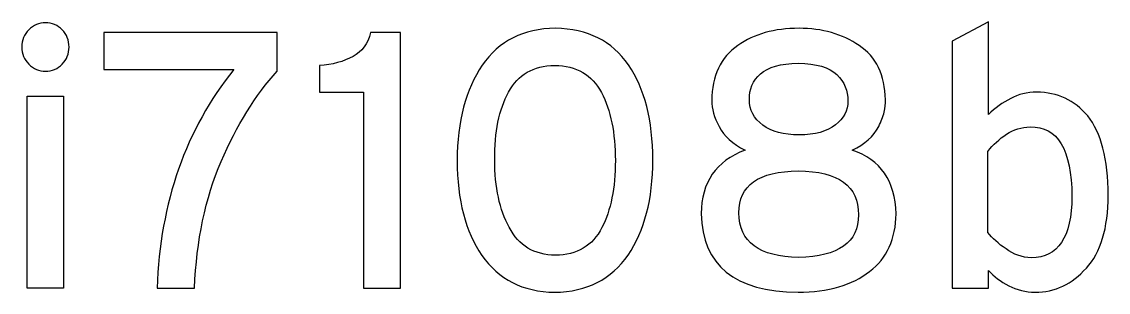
# Model space of a CAD drawing. Extents: x 0.9 to 53.1, y 0.9 to 35.1.
# Drawn here: x 52.626 to 53.1209, y 0.862 to 0.9854 of the extents above; entities that cross this region are included whole.
import ezdxf

# ---------------------------------------------------------------- set-up
doc = ezdxf.new("R2010")
doc.units = 0
doc.header["$MEASUREMENT"] = 0
doc.layers.add('2.0_____DWG', color=7, linetype='CONTINUOUS')

# ---------------------------------------------------------------- blocks, each defined once
blk = doc.blocks.new('block 100')
at = {"layer": '2.0_____DWG', "color": 7, "lineweight": 25}
blk.add_lwpolyline([(53.24606, -35.75002), (53.24606, -35.66247), (53.26264, -35.66247), (53.26264, -35.75002), (53.24606, -35.75002)], dxfattribs=at)
for points, knots in [([(53.26512, -35.64012), (53.26512, -35.64314), (53.26409, -35.64571), (53.26204, -35.64781), (53.25999, -35.65003), (53.25744, -35.65113), (53.25439, -35.65113), (53.25141, -35.65113), (53.24888, -35.65003), (53.24683, -35.64781), (53.24468, -35.64571), (53.24359, -35.64314), (53.24359, -35.64012), (53.24359, -35.63693), (53.24468, -35.63427), (53.24683, -35.63217), (53.24888, -35.63007), (53.25141, -35.62901), (53.25439, -35.62901), (53.25744, -35.62901), (53.25999, -35.63007), (53.26204, -35.63217), (53.26409, -35.63427), (53.26512, -35.63693), (53.26512, -35.64012)], [0, 0, 0, 0, 1, 1, 1, 2, 2, 2, 3, 3, 3, 4, 4, 4, 5, 5, 5, 6, 6, 6, 7, 7, 7, 8, 8, 8, 8]), ([(53.73847, -35.70771), (53.73837, -35.72268), (53.73503, -35.73372), (53.72848, -35.74083), (53.72203, -35.74821), (53.71423, -35.7519), (53.7051, -35.7519), (53.7008, -35.75173), (53.69681, -35.75073), (53.69315, -35.74888), (53.68942, -35.74699), (53.68633, -35.74465), (53.68386, -35.74189), (53.68386, -35.74189), (53.68386, -35.75002), (53.68386, -35.75002), (53.68386, -35.75002), (53.66737, -35.75002), (53.66737, -35.75002), (53.66737, -35.75002), (53.66737, -35.63739), (53.66737, -35.63739), (53.66737, -35.63739), (53.68386, -35.62852), (53.68386, -35.62852), (53.68386, -35.62852), (53.68386, -35.67084), (53.68386, -35.67084), (53.68695, -35.66786), (53.69034, -35.66542), (53.69401, -35.66352), (53.69752, -35.66162), (53.70149, -35.66067), (53.70589, -35.66067), (53.71534, -35.66067), (53.72307, -35.66428), (53.72911, -35.67149), (53.73525, -35.67909), (53.73837, -35.69116), (53.73847, -35.70771)], [0, 0, 0, 0, 1, 1, 1, 2, 2, 2, 3, 3, 3, 4, 4, 4, 5, 5, 5, 6, 6, 6, 7, 7, 7, 8, 8, 8, 9, 9, 9, 10, 10, 10, 11, 11, 11, 12, 12, 12, 13, 13, 13, 13]), ([(53.35993, -35.65107), (53.35001, -35.66202), (53.34151, -35.67578), (53.33441, -35.69232), (53.32722, -35.70904), (53.32318, -35.72827), (53.32229, -35.75002), (53.32229, -35.75002), (53.30522, -35.75002), (53.30522, -35.75002), (53.30664, -35.7108), (53.3183, -35.67757), (53.3402, -35.65032), (53.3402, -35.65032), (53.281, -35.65032), (53.281, -35.65032), (53.281, -35.65032), (53.281, -35.63341), (53.281, -35.63341), (53.281, -35.63341), (53.35993, -35.63341), (53.35993, -35.63341), (53.35993, -35.63341), (53.35993, -35.65107), (53.35993, -35.65107)], [0, 0, 0, 0, 1, 1, 1, 2, 2, 2, 3, 3, 3, 4, 4, 4, 5, 5, 5, 6, 6, 6, 7, 7, 7, 8, 8, 8, 8]), ([(53.39922, -35.75002), (53.39922, -35.75002), (53.39922, -35.66059), (53.39922, -35.66059), (53.39922, -35.66059), (53.37917, -35.66059), (53.37917, -35.66059), (53.37917, -35.66059), (53.37917, -35.64854), (53.37917, -35.64854), (53.38511, -35.64811), (53.39021, -35.64672), (53.39447, -35.64439), (53.39868, -35.64217), (53.40133, -35.63851), (53.40243, -35.63341), (53.40243, -35.63341), (53.41612, -35.63341), (53.41612, -35.63341), (53.41612, -35.63341), (53.41612, -35.75002), (53.41612, -35.75002), (53.41612, -35.75002), (53.39922, -35.75002), (53.39922, -35.75002)], [0, 0, 0, 0, 1, 1, 1, 2, 2, 2, 3, 3, 3, 4, 4, 4, 5, 5, 5, 6, 6, 6, 7, 7, 7, 8, 8, 8, 8]), ([(53.53103, -35.69151), (53.53103, -35.70941), (53.52727, -35.72387), (53.51976, -35.73489), (53.51219, -35.74595), (53.50104, -35.75162), (53.48632, -35.7519), (53.47177, -35.75162), (53.46073, -35.74601), (53.45321, -35.73505), (53.4457, -35.72425), (53.44194, -35.70985), (53.44194, -35.69184), (53.44194, -35.67388), (53.44575, -35.65939), (53.45336, -35.64838), (53.46099, -35.63726), (53.47208, -35.63164), (53.48665, -35.63153), (53.50136, -35.63175), (53.51245, -35.63731), (53.51992, -35.64822), (53.52732, -35.65907), (53.53103, -35.6735), (53.53103, -35.69151)], [0, 0, 0, 0, 1, 1, 1, 2, 2, 2, 3, 3, 3, 4, 4, 4, 5, 5, 5, 6, 6, 6, 7, 7, 7, 8, 8, 8, 8]), ([(53.64181, -35.71605), (53.6417, -35.72759), (53.63769, -35.73637), (53.62976, -35.74239), (53.62189, -35.74856), (53.61101, -35.75173), (53.59715, -35.7519), (53.56831, -35.75162), (53.55362, -35.73966), (53.55311, -35.71601), (53.55311, -35.70179), (53.55977, -35.69214), (53.57309, -35.68704), (53.56738, -35.68427), (53.56344, -35.68071), (53.56129, -35.67637), (53.55893, -35.67214), (53.55779, -35.66818), (53.5579, -35.66449), (53.55801, -35.65321), (53.56195, -35.64483), (53.56972, -35.63935), (53.57713, -35.63414), (53.58642, -35.63153), (53.59761, -35.63153), (53.60816, -35.63153), (53.61729, -35.63414), (53.62502, -35.63935), (53.63279, -35.64455), (53.63678, -35.65284), (53.63698, -35.66418), (53.63698, -35.66586), (53.63678, -35.66771), (53.63636, -35.66971), (53.63589, -35.67184), (53.63507, -35.67401), (53.63392, -35.67624), (53.63156, -35.6808), (53.62752, -35.6844), (53.62181, -35.68706), (53.63483, -35.69151), (53.6415, -35.70117), (53.64181, -35.71605)], [0, 0, 0, 0, 1, 1, 1, 2, 2, 2, 3, 3, 3, 4, 4, 4, 5, 5, 5, 6, 6, 6, 7, 7, 7, 8, 8, 8, 9, 9, 9, 10, 10, 10, 11, 11, 11, 12, 12, 12, 13, 13, 13, 14, 14, 14, 14]), ([(53.51396, -35.69184), (53.51396, -35.67928), (53.51185, -35.66893), (53.50764, -35.66076), (53.50333, -35.65267), (53.49622, -35.64857), (53.48632, -35.64845), (53.47658, -35.64857), (53.46959, -35.65261), (53.46533, -35.6606), (53.46101, -35.66853), (53.4589, -35.67884), (53.45901, -35.69151), (53.45901, -35.70402), (53.46122, -35.71426), (53.46564, -35.72226), (53.46997, -35.73063), (53.47696, -35.73487), (53.48665, -35.73498), (53.49654, -35.73487), (53.50359, -35.73068), (53.50781, -35.72242), (53.5119, -35.71453), (53.51396, -35.70434), (53.51396, -35.69184)], [0, 0, 0, 0, 1, 1, 1, 2, 2, 2, 3, 3, 3, 4, 4, 4, 5, 5, 5, 6, 6, 6, 7, 7, 7, 8, 8, 8, 8]), ([(53.61992, -35.66466), (53.61992, -35.65998), (53.61824, -35.65596), (53.61488, -35.65264), (53.61135, -35.6493), (53.60549, -35.64759), (53.5973, -35.64747), (53.5892, -35.64759), (53.58345, -35.64919), (53.58003, -35.6523), (53.57656, -35.65542), (53.57488, -35.65931), (53.57499, -35.664), (53.57499, -35.66881), (53.57703, -35.67269), (53.58113, -35.67563), (53.58513, -35.67863), (53.59063, -35.68013), (53.59761, -35.68013), (53.60491, -35.68013), (53.61045, -35.67857), (53.61424, -35.67547), (53.61802, -35.67263), (53.61992, -35.66902), (53.61992, -35.66466)], [0, 0, 0, 0, 1, 1, 1, 2, 2, 2, 3, 3, 3, 4, 4, 4, 5, 5, 5, 6, 6, 6, 7, 7, 7, 8, 8, 8, 8]), ([(53.72189, -35.70819), (53.72178, -35.68682), (53.71542, -35.67624), (53.70283, -35.67644), (53.69894, -35.67656), (53.69535, -35.67768), (53.69205, -35.67979), (53.68884, -35.68203), (53.68603, -35.68463), (53.68362, -35.68763), (53.68362, -35.68763), (53.68362, -35.72461), (53.68362, -35.72461), (53.68566, -35.72728), (53.68843, -35.72977), (53.69189, -35.73212), (53.69529, -35.73467), (53.69916, -35.73601), (53.70346, -35.73612), (53.71564, -35.73612), (53.72178, -35.72682), (53.72189, -35.70819)], [0, 0, 0, 0, 1, 1, 1, 2, 2, 2, 3, 3, 3, 4, 4, 4, 5, 5, 5, 6, 6, 6, 7, 7, 7, 7]), ([(53.62471, -35.71654), (53.62482, -35.70343), (53.61568, -35.69677), (53.59728, -35.69654), (53.57922, -35.69677), (53.57017, -35.70316), (53.57017, -35.71572), (53.57039, -35.72899), (53.57948, -35.73574), (53.59745, -35.73596), (53.61562, -35.73563), (53.62471, -35.72915), (53.62471, -35.71654)], [0, 0, 0, 0, 1, 1, 1, 2, 2, 2, 3, 3, 3, 4, 4, 4, 4])]:
    blk.add_open_spline(points, degree=3, knots=knots, dxfattribs=at)

msp = doc.modelspace()

# ---------------------------------------------------------------- block references
at = {"layer": '2.0_____DWG'}
msp.add_blockref('block 100', (-0.61756, 36.61393), dxfattribs=at)

doc.saveas('drawing.dxf')
